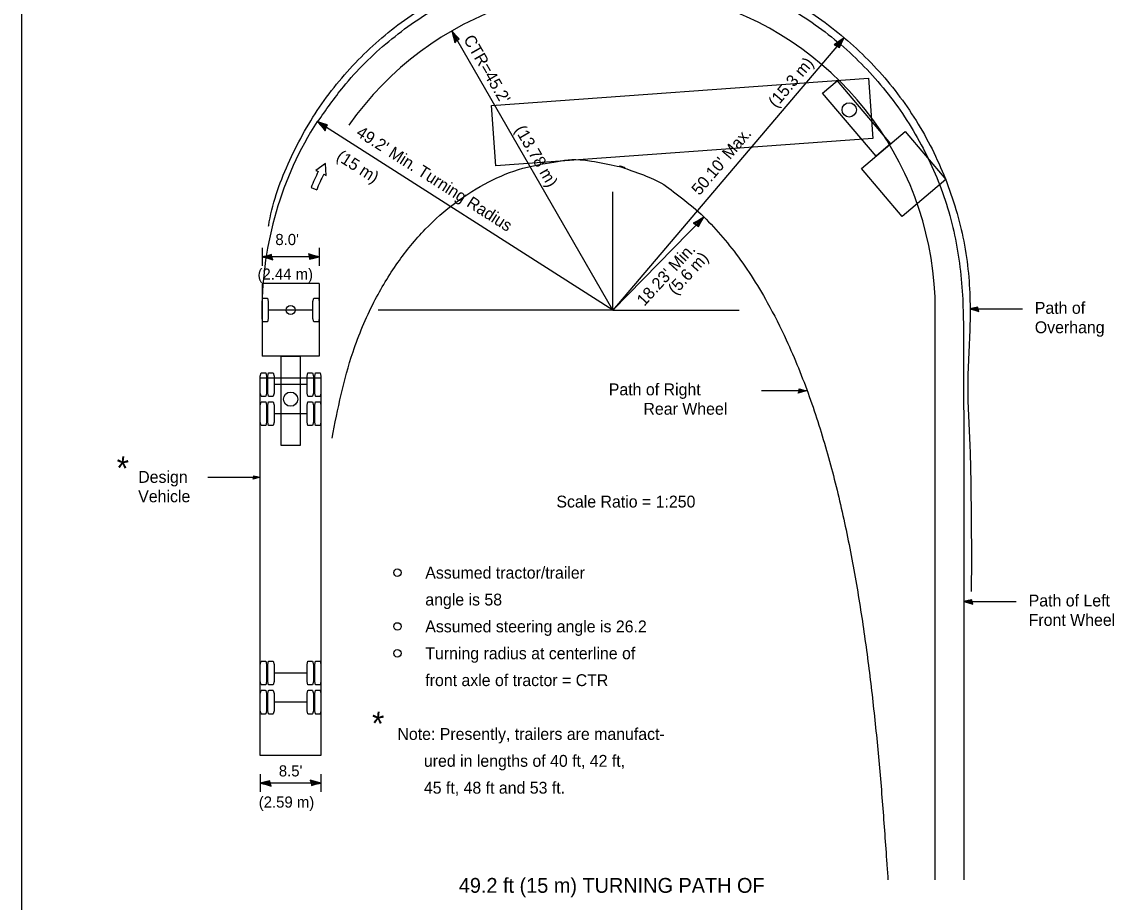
# Model space of a CAD drawing. Extents: x 2145173 to 2147094, y 2149363 to 2149822.
# Drawn here: x 2146673.1 to 2146757.3, y 2149422.8 to 2149490.6 of the extents above; entities that cross this region are included whole.
import ezdxf

# ---------------------------------------------------------------- set-up
doc = ezdxf.new("R2010")
doc.units = 0
for name, color, linetype in [('Design_EX_Roadway Dimensions', 7, 'Continuous'), ('Sheets_General Details', 7, 'Continuous'), ('Topo_Building', 7, 'Continuous')]:
    doc.layers.add(name, color=color, linetype=linetype)

msp = doc.modelspace()

# ---------------------------------------------------------------- linework, layer by layer
at = {"layer": 'Design_EX_Roadway Dimensions'}
for p, q in [((2146718.663, 2149468.406), (2146706.243, 2149489.916)), ((2146736.487, 2149489.388), (2146718.663, 2149468.406)), ((2146718.663, 2149468.406), (2146695.86, 2149482.933)), ((2146718.663, 2149468.406), (2146718.663, 2149477.518)), ((2146725.672, 2149475.566), (2146718.663, 2149468.406)), ((2146691.627, 2149473.187), (2146691.627, 2149471.813)), ((2146696.022, 2149472.5), (2146691.627, 2149472.5)), ((2146696.022, 2149473.187), (2146696.022, 2149471.813)), ((2146718.663, 2149468.406), (2146700.583, 2149468.406)), ((2146718.663, 2149468.406), (2146728.398, 2149468.406)), ((2146691.489, 2149432.636), (2146691.489, 2149431.262)), ((2146696.16, 2149432.636), (2146696.16, 2149431.262)), ((2146696.16, 2149431.949), (2146691.489, 2149431.949))]:
    msp.add_line(p, q, dxfattribs=at)
for points in [[(2146706.645, 2149489.179), (2146706.826, 2149489.314), (2146706.563, 2149489.573), (2146706.243, 2149489.916), (2146706.385, 2149489.435), (2146706.481, 2149488.996), (2146706.645, 2149489.179), (2146706.756, 2149489.285), (2146706.397, 2149489.65), (2146706.52, 2149489.096), (2146706.646, 2149489.26), (2146706.51, 2149489.444), (2146706.567, 2149489.225)], [(2146735.927, 2149488.76), (2146736.117, 2149488.637), (2146736.273, 2149488.971), (2146736.487, 2149489.388), (2146736.081, 2149489.093), (2146735.702, 2149488.854), (2146735.927, 2149488.76), (2146736.065, 2149488.693), (2146736.288, 2149489.153), (2146735.807, 2149488.852), (2146736.005, 2149488.789), (2146736.133, 2149488.979), (2146735.944, 2149488.851)], [(2146696.559, 2149482.464), (2146696.656, 2149482.669), (2146696.303, 2149482.776), (2146695.86, 2149482.933), (2146696.208, 2149482.569), (2146696.496, 2149482.226), (2146696.559, 2149482.464), (2146696.607, 2149482.608), (2146696.119, 2149482.767), (2146696.484, 2149482.332), (2146696.52, 2149482.537), (2146696.314, 2149482.636), (2146696.467, 2149482.469)], [(2146725.068, 2149474.98), (2146725.249, 2149474.844), (2146725.428, 2149475.165), (2146725.672, 2149475.566), (2146725.245, 2149475.302), (2146724.85, 2149475.09), (2146725.068, 2149474.98), (2146725.201, 2149474.903), (2146725.457, 2149475.346), (2146724.955, 2149475.079), (2146725.149, 2149475.003), (2146725.289, 2149475.184), (2146725.092, 2149475.069)], [(2146692.382, 2149472.48), (2146692.357, 2149472.682), (2146692.038, 2149472.594), (2146691.627, 2149472.5), (2146692.066, 2149472.393), (2146692.451, 2149472.271), (2146692.382, 2149472.48), (2146692.348, 2149472.614), (2146691.904, 2149472.5), (2146692.39, 2149472.346), (2146692.318, 2149472.517), (2146692.112, 2149472.493), (2146692.31, 2149472.441)], [(2146695.265, 2149472.52), (2146695.29, 2149472.317), (2146695.612, 2149472.405), (2146696.022, 2149472.5), (2146695.582, 2149472.608), (2146695.199, 2149472.728), (2146695.265, 2149472.52), (2146695.298, 2149472.386), (2146695.745, 2149472.5), (2146695.257, 2149472.654), (2146695.329, 2149472.482), (2146695.535, 2149472.506), (2146695.338, 2149472.559)], [(2146692.245, 2149431.929), (2146692.22, 2149432.131), (2146691.9, 2149432.043), (2146691.489, 2149431.949), (2146691.929, 2149431.842), (2146692.314, 2149431.72), (2146692.245, 2149431.929), (2146692.212, 2149432.062), (2146691.766, 2149431.949), (2146692.254, 2149431.795), (2146692.182, 2149431.966), (2146691.976, 2149431.942), (2146692.174, 2149431.89)], [(2146695.404, 2149431.969), (2146695.429, 2149431.766), (2146695.749, 2149431.854), (2146696.16, 2149431.949), (2146695.721, 2149432.057), (2146695.336, 2149432.177), (2146695.404, 2149431.969), (2146695.437, 2149431.835), (2146695.883, 2149431.949), (2146695.396, 2149432.103), (2146695.468, 2149431.931), (2146695.674, 2149431.955), (2146695.476, 2149432.008)]]:
    msp.add_lwpolyline(points, dxfattribs=at)
at = {"layer": 'Sheets_General Details'}
msp.add_line((2146673.114, 2149409.215), (2146673.114, 2149523.698), dxfattribs=at)
at = {"layer": 'Topo_Building'}
for p, q in [((2146696.523, 2149479.699), (2146695.771, 2149479.169)), ((2146696.567, 2149478.783), (2146696.523, 2149479.699)), ((2146695.771, 2149479.169), (2146695.961, 2149479.078)), ((2146696.381, 2149478.876), (2146696.567, 2149478.783)), ((2146695.401, 2149477.843), (2146695.835, 2149477.674)), ((2146695.401, 2149477.843), (2146695.401, 2149477.843)), ((2146696.022, 2149470.439), (2146691.627, 2149470.439)), ((2146691.627, 2149470.439), (2146691.627, 2149464.852)), ((2146696.022, 2149470.439), (2146696.022, 2149464.852)), ((2146695.546, 2149468.406), (2146692.102, 2149468.406)), ((2146743.501, 2149424.481), (2146743.501, 2149468.406)), ((2146746.172, 2149468.488), (2146750.22, 2149468.488)), ((2146696.022, 2149464.852), (2146691.627, 2149464.852)), ((2146691.489, 2149463.187), (2146696.159, 2149463.187)), ((2146691.489, 2149434.062), (2146691.489, 2149462.912)), ((2146695.104, 2149462.659), (2146692.546, 2149462.659)), ((2146696.159, 2149462.912), (2146696.159, 2149434.062)), ((2146733.633, 2149462.18), (2146730.099, 2149462.18)), ((2146695.104, 2149460.415), (2146692.546, 2149460.415)), ((2146691.489, 2149455.511), (2146687.442, 2149455.511)), ((2146745.699, 2149445.931), (2146749.746, 2149445.931)), ((2146695.104, 2149440.428), (2146692.546, 2149440.428)), ((2146695.104, 2149438.184), (2146692.546, 2149438.184)), ((2146696.159, 2149434.062), (2146691.489, 2149434.062))]:
    msp.add_line(p, q, dxfattribs=at)
for points in [[(2146738.683, 2149481.621), (2146709.634, 2149479.523), (2146709.297, 2149484.181), (2146738.346, 2149486.28), (2146738.683, 2149481.621)], [(2146738.683, 2149481.621), (2146709.634, 2149479.523), (2146709.297, 2149484.181), (2146738.346, 2149486.28), (2146738.683, 2149481.621)], [(2146738.943, 2149480.258), (2146734.818, 2149485.117), (2146735.935, 2149486.065), (2146740.06, 2149481.205), (2146738.943, 2149480.258)], [(2146738.943, 2149480.258), (2146734.818, 2149485.117), (2146735.935, 2149486.065), (2146740.06, 2149481.205), (2146738.943, 2149480.258)], [(2146740.955, 2149475.622), (2146737.825, 2149479.31), (2146741.177, 2149482.155), (2146744.306, 2149478.467), (2146740.955, 2149475.622)], [(2146740.955, 2149475.622), (2146737.825, 2149479.31), (2146741.177, 2149482.155), (2146744.306, 2149478.467), (2146740.955, 2149475.622)], [(2146691.627, 2149469.066), (2146691.684, 2149469.311), (2146691.717, 2149469.322), (2146692.011, 2149469.322), (2146692.044, 2149469.311), (2146692.102, 2149469.066), (2146692.102, 2149467.747), (2146692.044, 2149467.502), (2146692.011, 2149467.49), (2146691.717, 2149467.49), (2146691.684, 2149467.502), (2146691.627, 2149467.747), (2146691.627, 2149469.066)], [(2146695.546, 2149469.066), (2146695.604, 2149469.311), (2146695.637, 2149469.322), (2146695.93, 2149469.322), (2146695.963, 2149469.311), (2146696.022, 2149469.066), (2146696.022, 2149467.747), (2146695.963, 2149467.502), (2146695.93, 2149467.49), (2146695.637, 2149467.49), (2146695.604, 2149467.502), (2146695.546, 2149467.747), (2146695.546, 2149469.066)], [(2146746.805, 2149468.47), (2146746.782, 2149468.639), (2146746.516, 2149468.567), (2146746.172, 2149468.488), (2146746.54, 2149468.395), (2146746.859, 2149468.295), (2146746.805, 2149468.47), (2146746.776, 2149468.584), (2146746.402, 2149468.488), (2146746.81, 2149468.356), (2146746.749, 2149468.501), (2146746.58, 2149468.481), (2146746.746, 2149468.436)], [(2146694.558, 2149464.852), (2146694.558, 2149457.967), (2146693.092, 2149457.967), (2146693.092, 2149464.852), (2146694.558, 2149464.852)], [(2146691.489, 2149463.319), (2146691.547, 2149463.564), (2146691.58, 2149463.575), (2146691.874, 2149463.575), (2146691.906, 2149463.564), (2146691.965, 2149463.319), (2146691.965, 2149462), (2146691.906, 2149461.755), (2146691.874, 2149461.744), (2146691.58, 2149461.744), (2146691.547, 2149461.755), (2146691.489, 2149462), (2146691.489, 2149463.319)], [(2146692.069, 2149463.319), (2146692.127, 2149463.564), (2146692.161, 2149463.575), (2146692.453, 2149463.575), (2146692.485, 2149463.564), (2146692.546, 2149463.319), (2146692.546, 2149462), (2146692.485, 2149461.755), (2146692.453, 2149461.744), (2146692.161, 2149461.744), (2146692.127, 2149461.755), (2146692.069, 2149462), (2146692.069, 2149463.319)], [(2146695.104, 2149463.319), (2146695.162, 2149463.564), (2146695.195, 2149463.575), (2146695.488, 2149463.575), (2146695.52, 2149463.564), (2146695.579, 2149463.319), (2146695.579, 2149462), (2146695.52, 2149461.755), (2146695.488, 2149461.744), (2146695.195, 2149461.744), (2146695.162, 2149461.755), (2146695.104, 2149462), (2146695.104, 2149463.319)], [(2146695.683, 2149463.319), (2146695.741, 2149463.564), (2146695.775, 2149463.575), (2146696.068, 2149463.575), (2146696.101, 2149463.564), (2146696.159, 2149463.319), (2146696.159, 2149462), (2146696.101, 2149461.755), (2146696.068, 2149461.744), (2146695.775, 2149461.744), (2146695.741, 2149461.755), (2146695.683, 2149462), (2146695.683, 2149463.319)], [(2146733.004, 2149462.163), (2146733.024, 2149462.333), (2146733.289, 2149462.26), (2146733.633, 2149462.18), (2146733.268, 2149462.089), (2146732.946, 2149461.989), (2146733.004, 2149462.163), (2146733.032, 2149462.276), (2146733.401, 2149462.18), (2146732.998, 2149462.051), (2146733.055, 2149462.196), (2146733.228, 2149462.174), (2146733.063, 2149462.129)], [(2146691.489, 2149461.075), (2146691.547, 2149461.32), (2146691.58, 2149461.332), (2146691.874, 2149461.332), (2146691.906, 2149461.32), (2146691.965, 2149461.075), (2146691.965, 2149459.756), (2146691.906, 2149459.511), (2146691.874, 2149459.499), (2146691.58, 2149459.499), (2146691.547, 2149459.511), (2146691.489, 2149459.756), (2146691.489, 2149461.075)], [(2146692.069, 2149461.075), (2146692.127, 2149461.32), (2146692.161, 2149461.332), (2146692.453, 2149461.332), (2146692.485, 2149461.32), (2146692.546, 2149461.075), (2146692.546, 2149459.756), (2146692.485, 2149459.511), (2146692.453, 2149459.499), (2146692.161, 2149459.499), (2146692.127, 2149459.511), (2146692.069, 2149459.756), (2146692.069, 2149461.075)], [(2146695.104, 2149461.075), (2146695.162, 2149461.32), (2146695.195, 2149461.332), (2146695.488, 2149461.332), (2146695.52, 2149461.32), (2146695.579, 2149461.075), (2146695.579, 2149459.756), (2146695.52, 2149459.511), (2146695.488, 2149459.499), (2146695.195, 2149459.499), (2146695.162, 2149459.511), (2146695.104, 2149459.756), (2146695.104, 2149461.075)], [(2146695.683, 2149461.075), (2146695.741, 2149461.32), (2146695.775, 2149461.332), (2146696.068, 2149461.332), (2146696.101, 2149461.32), (2146696.159, 2149461.075), (2146696.159, 2149459.756), (2146696.101, 2149459.511), (2146696.068, 2149459.499), (2146695.775, 2149459.499), (2146695.741, 2149459.511), (2146695.683, 2149459.756), (2146695.683, 2149461.075)], [(2146690.985, 2149455.497), (2146691.002, 2149455.633), (2146691.215, 2149455.575), (2146691.489, 2149455.511), (2146691.196, 2149455.439), (2146690.94, 2149455.359), (2146690.985, 2149455.497), (2146691.007, 2149455.588), (2146691.305, 2149455.511), (2146690.98, 2149455.408), (2146691.028, 2149455.523), (2146691.164, 2149455.506), (2146691.033, 2149455.471)], [(2146746.333, 2149445.914), (2146746.308, 2149446.082), (2146746.043, 2149446.01), (2146745.699, 2149445.931), (2146746.066, 2149445.839), (2146746.386, 2149445.739), (2146746.333, 2149445.914), (2146746.303, 2149446.027), (2146745.93, 2149445.931), (2146746.336, 2149445.8), (2146746.276, 2149445.945), (2146746.106, 2149445.925), (2146746.272, 2149445.881)], [(2146691.489, 2149441.087), (2146691.547, 2149441.331), (2146691.58, 2149441.344), (2146691.874, 2149441.344), (2146691.906, 2149441.331), (2146691.965, 2149441.087), (2146691.965, 2149439.768), (2146691.906, 2149439.523), (2146691.874, 2149439.512), (2146691.58, 2149439.512), (2146691.547, 2149439.523), (2146691.489, 2149439.768), (2146691.489, 2149441.087)], [(2146692.069, 2149441.087), (2146692.127, 2149441.331), (2146692.161, 2149441.344), (2146692.453, 2149441.344), (2146692.485, 2149441.331), (2146692.546, 2149441.087), (2146692.546, 2149439.768), (2146692.485, 2149439.523), (2146692.453, 2149439.512), (2146692.161, 2149439.512), (2146692.127, 2149439.523), (2146692.069, 2149439.768), (2146692.069, 2149441.087)], [(2146695.104, 2149441.087), (2146695.162, 2149441.331), (2146695.195, 2149441.344), (2146695.488, 2149441.344), (2146695.52, 2149441.331), (2146695.579, 2149441.087), (2146695.579, 2149439.768), (2146695.52, 2149439.523), (2146695.488, 2149439.512), (2146695.195, 2149439.512), (2146695.162, 2149439.523), (2146695.104, 2149439.768), (2146695.104, 2149441.087)], [(2146695.683, 2149441.087), (2146695.741, 2149441.331), (2146695.775, 2149441.344), (2146696.068, 2149441.344), (2146696.101, 2149441.331), (2146696.159, 2149441.087), (2146696.159, 2149439.768), (2146696.101, 2149439.523), (2146696.068, 2149439.512), (2146695.775, 2149439.512), (2146695.741, 2149439.523), (2146695.683, 2149439.768), (2146695.683, 2149441.087)], [(2146691.489, 2149438.843), (2146691.547, 2149439.088), (2146691.58, 2149439.1), (2146691.874, 2149439.1), (2146691.906, 2149439.088), (2146691.965, 2149438.843), (2146691.965, 2149437.524), (2146691.906, 2149437.278), (2146691.874, 2149437.268), (2146691.58, 2149437.268), (2146691.547, 2149437.278), (2146691.489, 2149437.524), (2146691.489, 2149438.843)], [(2146692.069, 2149438.843), (2146692.127, 2149439.088), (2146692.161, 2149439.1), (2146692.453, 2149439.1), (2146692.485, 2149439.088), (2146692.546, 2149438.843), (2146692.546, 2149437.524), (2146692.485, 2149437.278), (2146692.453, 2149437.268), (2146692.161, 2149437.268), (2146692.127, 2149437.278), (2146692.069, 2149437.524), (2146692.069, 2149438.843)], [(2146695.104, 2149438.843), (2146695.162, 2149439.088), (2146695.195, 2149439.1), (2146695.488, 2149439.1), (2146695.52, 2149439.088), (2146695.579, 2149438.843), (2146695.579, 2149437.524), (2146695.52, 2149437.278), (2146695.488, 2149437.268), (2146695.195, 2149437.268), (2146695.162, 2149437.278), (2146695.104, 2149437.524), (2146695.104, 2149438.843)], [(2146695.683, 2149438.843), (2146695.741, 2149439.088), (2146695.775, 2149439.1), (2146696.068, 2149439.1), (2146696.101, 2149439.088), (2146696.159, 2149438.843), (2146696.159, 2149437.524), (2146696.101, 2149437.278), (2146696.068, 2149437.268), (2146695.775, 2149437.268), (2146695.741, 2149437.278), (2146695.683, 2149437.524), (2146695.683, 2149438.843)]]:
    msp.add_lwpolyline(points, dxfattribs=at)
for centre, radius in [((2146736.87, 2149483.832), 0.55), ((2146736.87, 2149483.832), 0.55), ((2146693.825, 2149468.406), 0.343), ((2146693.824, 2149461.538), 0.55), ((2146702.056, 2149448.165), 0.286), ((2146702.056, 2149444.021), 0.286), ((2146702.056, 2149441.949), 0.286)]:
    msp.add_circle(centre, radius, dxfattribs=at)
for centre, radius, start, end in [((2146718.663, 2149468.406), 24.838, 359.99979, 145.01175), ((2146718.663, 2149468.406), 27.037, 147.50034, 180), ((2146707.355, 2149473.179), 12.831, 152.62716, 158.68591), ((2146707.355, 2149473.179), 12.365, 152.57636, 158.69109)]:
    msp.add_arc(centre, radius, start, end, dxfattribs=at)
for points in [[(2146692.124, 2149474.863), (2146692.181, 2149475.2), (2146693.76, 2149479.948), (2146696.234, 2149484.303), (2146699.477, 2149488.125), (2146703.364, 2149491.294), (2146707.768, 2149493.698), (2146712.541, 2149495.261), (2146717.525, 2149495.912), (2146722.955, 2149495.604), (2146727.824, 2149494.372), (2146732.385, 2149492.276), (2146736.487, 2149489.388), (2146740.01, 2149485.815), (2146742.812, 2149481.652), (2146744.813, 2149477.046), (2146745.948, 2149472.152), (2146746.175, 2149467.304), (2146746.002, 2149462.695), (2146746.163, 2149458.112), (2146746.257, 2149453.523), (2146746.284, 2149448.928), (2146746.27, 2149446.713)], [(2146695.904, 2149482.903), (2146697.892, 2149485.608), (2146701.388, 2149489.109), (2146705.471, 2149491.919), (2146710.006, 2149493.937), (2146714.835, 2149495.091), (2146719.746, 2149495.342), (2146724.67, 2149494.686), (2146729.391, 2149493.137), (2146733.747, 2149490.748), (2146737.592, 2149487.599), (2146740.793, 2149483.8), (2146743.243, 2149479.477), (2146744.856, 2149474.777), (2146745.58, 2149469.861), (2146745.67, 2149465.008), (2146745.691, 2149460.255), (2146745.697, 2149455.585), (2146745.698, 2149450.959), (2146745.699, 2149446.355), (2146745.699, 2149441.763), (2146745.699, 2149437.176), (2146745.699, 2149432.593), (2146745.699, 2149428.011), (2146745.699, 2149424.481)], [(2146697.017, 2149458.538), (2146698.634, 2149465.186), (2146700.249, 2149469.012), (2146702.083, 2149472.062), (2146704.2, 2149474.627), (2146706.557, 2149476.703), (2146709.09, 2149478.274), (2146711.73, 2149479.328), (2146714.396, 2149479.86), (2146717, 2149479.882), (2146719.448, 2149479.422), (2146719.327, 2149479.456), (2146721.434, 2149478.649), (2146723.34, 2149477.519), (2146725.048, 2149476.158), (2146726.586, 2149474.624), (2146727.993, 2149472.932), (2146729.307, 2149471.069), (2146730.558, 2149468.989), (2146732.019, 2149466.107), (2146733.794, 2149461.732), (2146735.199, 2149457.311), (2146736.323, 2149452.854), (2146737.23, 2149448.371), (2146737.965, 2149443.867), (2146738.56, 2149439.348), (2146739.045, 2149434.818), (2146739.438, 2149430.279), (2146739.768, 2149425.733), (2146739.857, 2149424.481)]]:
    msp.add_spline(points, degree=3, dxfattribs=at)

# ---------------------------------------------------------------- texts
at = {"layer": 'Design_EX_Roadway Dimensions'}
for s, height, rotation, p in [(" CTR=45.2'", 0.9147, 299.99919, (2146706.942, 2149489.58)), ('(15.3 m)', 0.9147, 49.64919, (2146731.241, 2149483.93)), ('(13.78 m)', 0.9147, 299.99919, (2146711.063, 2149482.318)), ("49.2' Min. Turning Radius", 0.91472, 327.49919, (2146698.805, 2149481.876)), ("50.10' Max.", 0.91472, 49.64919, (2146725.327, 2149477.184)), ('(15 m)', 0.9147, 327.49919, (2146697.271, 2149480.034)), ("18.23' Min.", 0.91494, 47.61003, (2146721.08, 2149468.651)), ('(5.6 m)', 0.9147, 47.61003, (2146723.486, 2149469.512))]:
    msp.add_text(s, height=height, rotation=rotation, dxfattribs=at).set_placement(p)
for s, p in [("8.0'", (2146692.65, 2149473.412)), ('(2.44 m)', (2146691.275, 2149470.747)), ("8.5'", (2146692.917, 2149432.458)), ('(2.59 m)', (2146691.37, 2149430.054))]:
    msp.add_text(s, height=0.8586, dxfattribs=at).set_placement(p)
at = {"layer": 'Topo_Building'}
for s, height, p in [('Path of', 0.9158, (2146751.171, 2149468.114)), ('Overhang', 0.9158, (2146751.171, 2149466.62)), ('Path of Right', 0.91584, (2146718.344, 2149461.831)), ('Rear Wheel', 0.9158, (2146721.012, 2149460.337)), ('Design', 0.9159, (2146682.08, 2149455.086)), ('Vehicle', 0.9159, (2146682.08, 2149453.592)), ('Scale Ratio = 1:250', 0.91472, (2146714.306, 2149453.185)), ('Assumed tractor/trailer', 0.9147, (2146704.202, 2149447.705)), ('angle is 58', 0.9147, (2146704.202, 2149445.634)), ('Path of Left', 0.91584, (2146750.698, 2149445.559)), ('Front Wheel', 0.91584, (2146750.698, 2149444.065)), ('Assumed steering angle is 26.2', 0.9147, (2146704.202, 2149443.563)), ('Turning radius at centerline of', 0.9147, (2146704.202, 2149441.492)), ('front axle of tractor = CTR', 0.9147, (2146704.202, 2149439.421)), ('Note: Presently, trailers are manufact-', 0.9147, (2146702.056, 2149435.273)), ('      ured in lengths of 40 ft, 42 ft,', 0.9147, (2146702.056, 2149433.202)), ('      45 ft, 48 ft and 53 ft.', 0.9147, (2146702.056, 2149431.131)), ('49.2 ft (15 m) TURNING PATH OF', 1.14483, (2146706.787, 2149423.489))]:
    msp.add_text(s, height=height, dxfattribs=at).set_placement(p)
for p in [(2146680.294, 2149455.349), (2146699.97, 2149435.67)]:
    msp.add_text('*', height=1.829, rotation=355, dxfattribs=at).set_placement(p)

doc.saveas('drawing.dxf')
